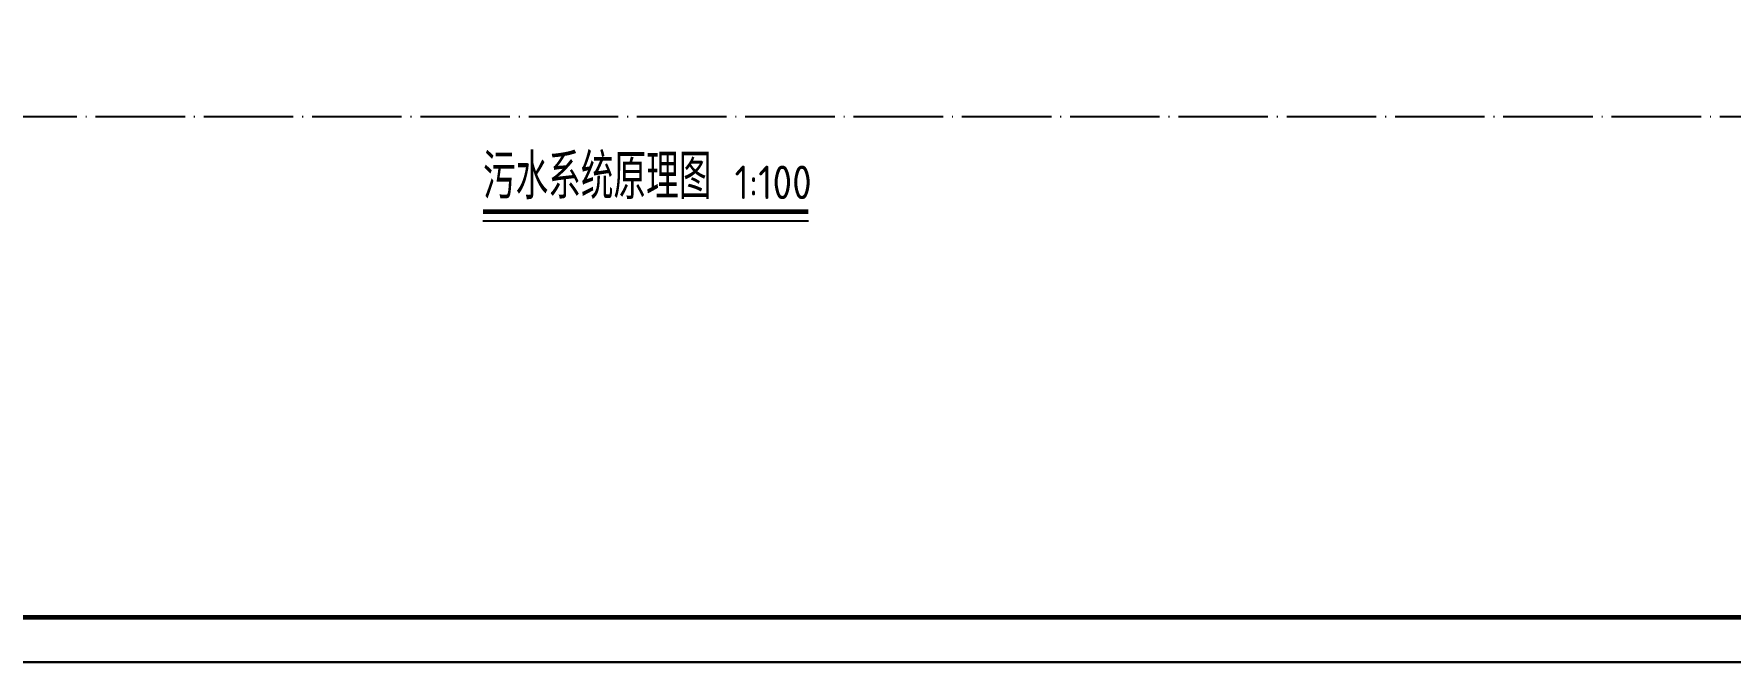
# Model space of a CAD drawing. Extents: x 27938 to 1507990, y 110129 to 923079.
# Drawn here: x 1242401 to 1280306, y 644286 to 658332 of the extents above; entities that cross this region are included whole.
import ezdxf

# ---------------------------------------------------------------- set-up
doc = ezdxf.new("R2010")
doc.units = 0
doc.header["$LTSCALE"] = 1000
doc.header["$MEASUREMENT"] = 0
doc.linetypes.add('DOTE', pattern=[2.42, 2, -0.2, 0.02, -0.2])
for name, color, linetype in [('DIM_SYMB', 3, 'Continuous'), ('TWT', 7, 'Continuous'), ('TWT_TITLE', 7, 'Continuous'), ('图框', 140, 'Continuous')]:
    doc.layers.add(name, color=color, linetype=linetype)
doc.styles.get("Standard").update_dxf_attribs({"font": 'gbenor.shx', "bigfont": 'gbcbig.shx'})

msp = doc.modelspace()

# ---------------------------------------------------------------- linework, layer by layer
at = {"layer": 'DIM_SYMB', "const_width": 105}
msp.add_lwpolyline([(1252436.2, 654360.1), (1259709.8, 654360.1)], dxfattribs=at)
at = {"layer": 'DIM_SYMB'}
msp.add_lwpolyline([(1252436.2, 654150.1), (1259709.8, 654150.1)], dxfattribs=at)
at = {"layer": 'TWT', "color": 8, "linetype": 'DOTE'}
msp.add_line((1192957.9, 656485.9), (1304719.7, 656485.9), dxfattribs=at)
at = {"layer": 'TWT_TITLE'}
msp.add_lwpolyline([(1189457.9, 644285.9), (1315557.9, 644285.9), (1315557.9, 703685.9), (1189457.9, 703685.9)], close=True, dxfattribs=at)
at = {"layer": 'TWT_TITLE', "const_width": 100}
msp.add_lwpolyline([(1191957.9, 645285.9), (1314557.9, 645285.9), (1314557.9, 702685.9), (1191957.9, 702685.9)], close=True, dxfattribs=at)
at = {"layer": '图框'}
msp.add_lwpolyline([(1189457.9, 703685.9), (1315557.9, 703685.9), (1315557.9, 644285.9), (1189457.9, 644285.9)], close=True, dxfattribs=at)
msp.add_lwpolyline([(1189457.9, 703685.9), (1315557.9, 703685.9), (1315557.9, 644285.9), (1189457.9, 644285.9)], close=True, dxfattribs=at)
at = {"layer": '图框', "const_width": 100}
msp.add_lwpolyline([(1314557.9, 645285.9), (1314557.9, 702685.9), (1191957.9, 702685.9), (1191957.9, 645285.9)], close=True, dxfattribs=at)

# ---------------------------------------------------------------- texts
at = {"layer": 'DIM_SYMB', "color": 7}
for s, height, p in [('污水系统原理图', 1012.77, (1252436.2, 654637.1)), ('1:100', 750, (1258059.3, 654637.1))]:
    msp.add_text(s, height=height, dxfattribs=at).set_placement(p)

doc.saveas('drawing.dxf')
